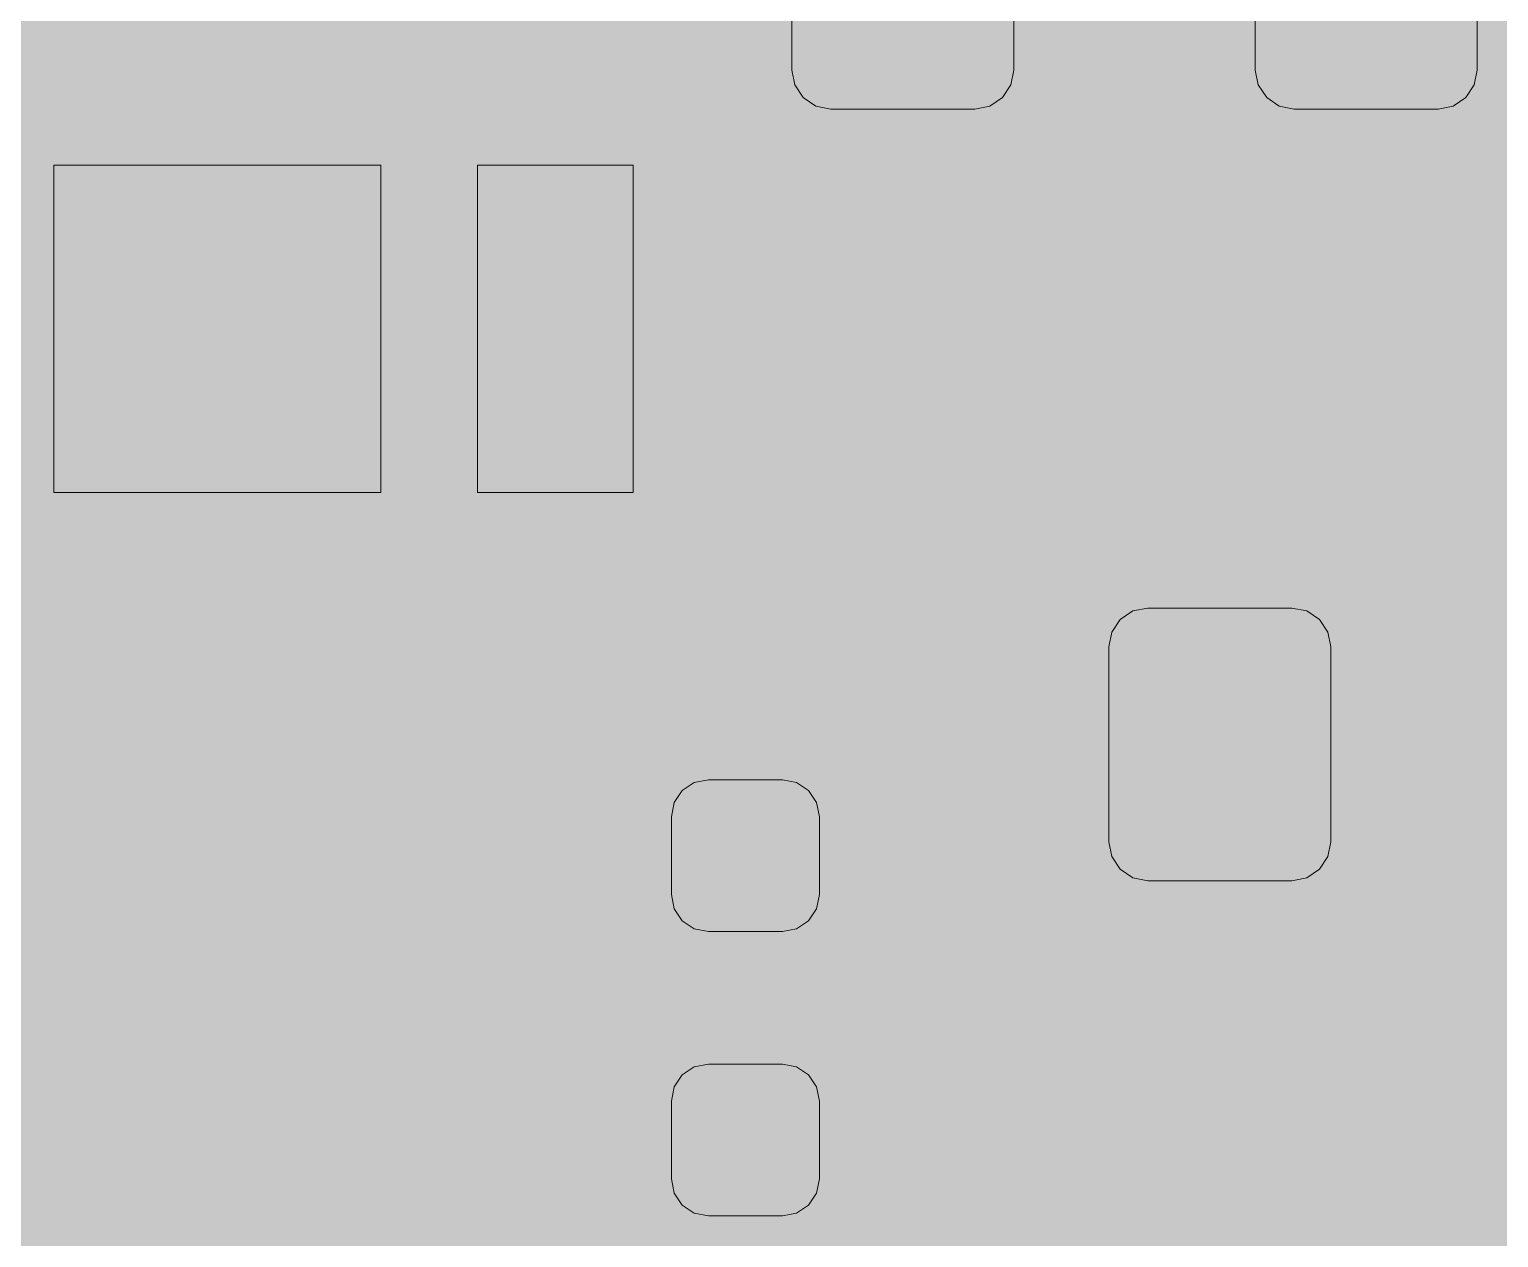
# Model space of a CAD drawing. Header units: millimetres. Extents: x 63.6 to 115, y 77 to 122.7.
# Drawn here: x 82.18 to 91.62, y 93.05 to 100.8 of the extents above; entities that cross this region are included whole.
import ezdxf

# ---------------------------------------------------------------- set-up
doc = ezdxf.new("R2010")
doc.units = ezdxf.units.MM
doc.header["$MEASUREMENT"] = 0
doc.layers.add('Layer 1', color=7, linetype='Continuous', lineweight=0)

# ---------------------------------------------------------------- blocks, each defined once
blk = doc.blocks.new('Block_11')
at = {"layer": 'Layer 1', "true_color": 0x000000, "transparency": 33554687}
h = blk.add_hatch(color=18, dxfattribs=at)
edge = h.paths.add_edge_path()
edge.add_spline(control_points=[(86.5435, 95.0132), (86.5435, 95.0132), (86.4526, 95.0313), (86.4526, 95.0313), (86.4526, 95.0313), (86.3755, 95.0827), (86.3755, 95.0827), (86.3755, 95.0827), (86.3241, 95.1598), (86.3241, 95.1598), (86.3241, 95.1598), (86.306, 95.2507), (86.306, 95.2507), (86.306, 95.2507), (86.306, 95.7507), (86.306, 95.7507), (86.306, 95.7507), (86.3241, 95.8416), (86.3241, 95.8416), (86.3241, 95.8416), (86.3755, 95.9186), (86.3755, 95.9186), (86.3755, 95.9186), (86.4526, 95.9701), (86.4526, 95.9701), (86.4526, 95.9701), (86.5435, 95.9882), (86.5435, 95.9882), (86.5435, 95.9882), (87.0185, 95.9882), (87.0185, 95.9882), (87.0185, 95.9882), (87.1094, 95.9701), (87.1094, 95.9701), (87.1094, 95.9701), (87.1864, 95.9186), (87.1864, 95.9186), (87.1864, 95.9186), (87.2379, 95.8416), (87.2379, 95.8416), (87.2379, 95.8416), (87.256, 95.7507), (87.256, 95.7507), (87.256, 95.7507), (87.256, 95.2507), (87.256, 95.2507), (87.256, 95.2507), (87.2379, 95.1598), (87.2379, 95.1598), (87.2379, 95.1598), (87.1864, 95.0827), (87.1864, 95.0827), (87.1864, 95.0827), (87.1094, 95.0313), (87.1094, 95.0313), (87.1094, 95.0313), (87.0185, 95.0132), (87.0185, 95.0132), (87.0185, 95.0132), (86.5435, 95.0132), (86.5435, 95.0132)], knot_values=[0, 0, 0, 0, 1, 1, 1, 2, 2, 2, 3, 3, 3, 4, 4, 4, 5, 5, 5, 6, 6, 6, 7, 7, 7, 8, 8, 8, 9, 9, 9, 10, 10, 10, 11, 11, 11, 12, 12, 12, 13, 13, 13, 14, 14, 14, 15, 15, 15, 16, 16, 16, 17, 17, 17, 18, 18, 18, 19, 19, 19, 20, 20, 20, 20], degree=3, periodic=0)
h = blk.add_hatch(color=18, dxfattribs=at)
edge = h.paths.add_edge_path()
edge.add_spline(control_points=[(86.5435, 93.1882), (86.5435, 93.1882), (86.4526, 93.2063), (86.4526, 93.2063), (86.4526, 93.2063), (86.3755, 93.2577), (86.3755, 93.2577), (86.3755, 93.2577), (86.3241, 93.3348), (86.3241, 93.3348), (86.3241, 93.3348), (86.306, 93.4257), (86.306, 93.4257), (86.306, 93.4257), (86.306, 93.9257), (86.306, 93.9257), (86.306, 93.9257), (86.3241, 94.0166), (86.3241, 94.0166), (86.3241, 94.0166), (86.3755, 94.0936), (86.3755, 94.0936), (86.3755, 94.0936), (86.4526, 94.1451), (86.4526, 94.1451), (86.4526, 94.1451), (86.5435, 94.1632), (86.5435, 94.1632), (86.5435, 94.1632), (87.0185, 94.1632), (87.0185, 94.1632), (87.0185, 94.1632), (87.1094, 94.1451), (87.1094, 94.1451), (87.1094, 94.1451), (87.1864, 94.0936), (87.1864, 94.0936), (87.1864, 94.0936), (87.2379, 94.0166), (87.2379, 94.0166), (87.2379, 94.0166), (87.256, 93.9257), (87.256, 93.9257), (87.256, 93.9257), (87.256, 93.4257), (87.256, 93.4257), (87.256, 93.4257), (87.2379, 93.3348), (87.2379, 93.3348), (87.2379, 93.3348), (87.1864, 93.2577), (87.1864, 93.2577), (87.1864, 93.2577), (87.1094, 93.2063), (87.1094, 93.2063), (87.1094, 93.2063), (87.0185, 93.1882), (87.0185, 93.1882), (87.0185, 93.1882), (86.5435, 93.1882), (86.5435, 93.1882)], knot_values=[0, 0, 0, 0, 1, 1, 1, 2, 2, 2, 3, 3, 3, 4, 4, 4, 5, 5, 5, 6, 6, 6, 7, 7, 7, 8, 8, 8, 9, 9, 9, 10, 10, 10, 11, 11, 11, 12, 12, 12, 13, 13, 13, 14, 14, 14, 15, 15, 15, 16, 16, 16, 17, 17, 17, 18, 18, 18, 19, 19, 19, 20, 20, 20, 20], degree=3, periodic=0)
at = {"layer": 'Layer 1', "color": 18, "lineweight": 9, "true_color": 0x000000}
for points in [[(86.5435, 95.0132), (86.5435, 95.0132), (86.4526, 95.0313), (86.4526, 95.0313), (86.4526, 95.0313), (86.3755, 95.0827), (86.3755, 95.0827), (86.3755, 95.0827), (86.3241, 95.1598), (86.3241, 95.1598), (86.3241, 95.1598), (86.306, 95.2507), (86.306, 95.2507), (86.306, 95.2507), (86.306, 95.7507), (86.306, 95.7507), (86.306, 95.7507), (86.3241, 95.8416), (86.3241, 95.8416), (86.3241, 95.8416), (86.3755, 95.9186), (86.3755, 95.9186), (86.3755, 95.9186), (86.4526, 95.9701), (86.4526, 95.9701), (86.4526, 95.9701), (86.5435, 95.9882), (86.5435, 95.9882), (86.5435, 95.9882), (87.0185, 95.9882), (87.0185, 95.9882), (87.0185, 95.9882), (87.1094, 95.9701), (87.1094, 95.9701), (87.1094, 95.9701), (87.1864, 95.9186), (87.1864, 95.9186), (87.1864, 95.9186), (87.2379, 95.8416), (87.2379, 95.8416), (87.2379, 95.8416), (87.256, 95.7507), (87.256, 95.7507), (87.256, 95.7507), (87.256, 95.2507), (87.256, 95.2507), (87.256, 95.2507), (87.2379, 95.1598), (87.2379, 95.1598), (87.2379, 95.1598), (87.1864, 95.0827), (87.1864, 95.0827), (87.1864, 95.0827), (87.1094, 95.0313), (87.1094, 95.0313), (87.1094, 95.0313), (87.0185, 95.0132), (87.0185, 95.0132), (87.0185, 95.0132), (86.5435, 95.0132), (86.5435, 95.0132)], [(86.5435, 93.1882), (86.5435, 93.1882), (86.4526, 93.2063), (86.4526, 93.2063), (86.4526, 93.2063), (86.3755, 93.2577), (86.3755, 93.2577), (86.3755, 93.2577), (86.3241, 93.3348), (86.3241, 93.3348), (86.3241, 93.3348), (86.306, 93.4257), (86.306, 93.4257), (86.306, 93.4257), (86.306, 93.9257), (86.306, 93.9257), (86.306, 93.9257), (86.3241, 94.0166), (86.3241, 94.0166), (86.3241, 94.0166), (86.3755, 94.0936), (86.3755, 94.0936), (86.3755, 94.0936), (86.4526, 94.1451), (86.4526, 94.1451), (86.4526, 94.1451), (86.5435, 94.1632), (86.5435, 94.1632), (86.5435, 94.1632), (87.0185, 94.1632), (87.0185, 94.1632), (87.0185, 94.1632), (87.1094, 94.1451), (87.1094, 94.1451), (87.1094, 94.1451), (87.1864, 94.0936), (87.1864, 94.0936), (87.1864, 94.0936), (87.2379, 94.0166), (87.2379, 94.0166), (87.2379, 94.0166), (87.256, 93.9257), (87.256, 93.9257), (87.256, 93.9257), (87.256, 93.4257), (87.256, 93.4257), (87.256, 93.4257), (87.2379, 93.3348), (87.2379, 93.3348), (87.2379, 93.3348), (87.1864, 93.2577), (87.1864, 93.2577), (87.1864, 93.2577), (87.1094, 93.2063), (87.1094, 93.2063), (87.1094, 93.2063), (87.0185, 93.1882), (87.0185, 93.1882), (87.0185, 93.1882), (86.5435, 93.1882), (86.5435, 93.1882)]]:
    blk.add_open_spline(points, degree=3, knots=[0, 0, 0, 0, 1, 1, 1, 2, 2, 2, 3, 3, 3, 4, 4, 4, 5, 5, 5, 6, 6, 6, 7, 7, 7, 8, 8, 8, 9, 9, 9, 10, 10, 10, 11, 11, 11, 12, 12, 12, 13, 13, 13, 14, 14, 14, 15, 15, 15, 16, 16, 16, 17, 17, 17, 18, 18, 18, 19, 19, 19, 20, 20, 20, 20], dxfattribs=at)
blk = doc.blocks.new('Block_18')
at = {"layer": 'Layer 1', "true_color": 0x000000, "transparency": 33554687}
h = blk.add_hatch(color=18, dxfattribs=at)
edge = h.paths.add_edge_path()
edge.add_spline(control_points=[(88.5035, 100.5432), (88.5035, 100.5432), (88.4845, 100.4475), (88.4845, 100.4475), (88.4845, 100.4475), (88.4303, 100.3664), (88.4303, 100.3664), (88.4303, 100.3664), (88.3492, 100.3122), (88.3492, 100.3122), (88.3492, 100.3122), (88.2535, 100.2932), (88.2535, 100.2932), (88.2535, 100.2932), (87.3285, 100.2932), (87.3285, 100.2932), (87.3285, 100.2932), (87.2328, 100.3122), (87.2328, 100.3122), (87.2328, 100.3122), (87.1517, 100.3664), (87.1517, 100.3664), (87.1517, 100.3664), (87.0975, 100.4475), (87.0975, 100.4475), (87.0975, 100.4475), (87.0785, 100.5432), (87.0785, 100.5432), (87.0785, 100.5432), (87.0785, 101.7932), (87.0785, 101.7932), (87.0785, 101.7932), (87.0975, 101.8889), (87.0975, 101.8889), (87.0975, 101.8889), (87.1517, 101.97), (87.1517, 101.97), (87.1517, 101.97), (87.2328, 102.0242), (87.2328, 102.0242), (87.2328, 102.0242), (87.3285, 102.0432), (87.3285, 102.0432), (87.3285, 102.0432), (88.2535, 102.0432), (88.2535, 102.0432), (88.2535, 102.0432), (88.3492, 102.0242), (88.3492, 102.0242), (88.3492, 102.0242), (88.4303, 101.97), (88.4303, 101.97), (88.4303, 101.97), (88.4845, 101.8889), (88.4845, 101.8889), (88.4845, 101.8889), (88.5035, 101.7932), (88.5035, 101.7932), (88.5035, 101.7932), (88.5035, 100.5432), (88.5035, 100.5432)], knot_values=[0, 0, 0, 0, 1, 1, 1, 2, 2, 2, 3, 3, 3, 4, 4, 4, 5, 5, 5, 6, 6, 6, 7, 7, 7, 8, 8, 8, 9, 9, 9, 10, 10, 10, 11, 11, 11, 12, 12, 12, 13, 13, 13, 14, 14, 14, 15, 15, 15, 16, 16, 16, 17, 17, 17, 18, 18, 18, 19, 19, 19, 20, 20, 20, 20], degree=3, periodic=0)
h = blk.add_hatch(color=18, dxfattribs=at)
edge = h.paths.add_edge_path()
edge.add_spline(control_points=[(91.4785, 100.5432), (91.4785, 100.5432), (91.4595, 100.4475), (91.4595, 100.4475), (91.4595, 100.4475), (91.4053, 100.3664), (91.4053, 100.3664), (91.4053, 100.3664), (91.3242, 100.3122), (91.3242, 100.3122), (91.3242, 100.3122), (91.2285, 100.2932), (91.2285, 100.2932), (91.2285, 100.2932), (90.3035, 100.2932), (90.3035, 100.2932), (90.3035, 100.2932), (90.2078, 100.3122), (90.2078, 100.3122), (90.2078, 100.3122), (90.1267, 100.3664), (90.1267, 100.3664), (90.1267, 100.3664), (90.0725, 100.4475), (90.0725, 100.4475), (90.0725, 100.4475), (90.0535, 100.5432), (90.0535, 100.5432), (90.0535, 100.5432), (90.0535, 101.7932), (90.0535, 101.7932), (90.0535, 101.7932), (90.0725, 101.8889), (90.0725, 101.8889), (90.0725, 101.8889), (90.1267, 101.97), (90.1267, 101.97), (90.1267, 101.97), (90.2078, 102.0242), (90.2078, 102.0242), (90.2078, 102.0242), (90.3035, 102.0432), (90.3035, 102.0432), (90.3035, 102.0432), (91.2285, 102.0432), (91.2285, 102.0432), (91.2285, 102.0432), (91.3242, 102.0242), (91.3242, 102.0242), (91.3242, 102.0242), (91.4053, 101.97), (91.4053, 101.97), (91.4053, 101.97), (91.4595, 101.8889), (91.4595, 101.8889), (91.4595, 101.8889), (91.4785, 101.7932), (91.4785, 101.7932), (91.4785, 101.7932), (91.4785, 100.5432), (91.4785, 100.5432)], knot_values=[0, 0, 0, 0, 1, 1, 1, 2, 2, 2, 3, 3, 3, 4, 4, 4, 5, 5, 5, 6, 6, 6, 7, 7, 7, 8, 8, 8, 9, 9, 9, 10, 10, 10, 11, 11, 11, 12, 12, 12, 13, 13, 13, 14, 14, 14, 15, 15, 15, 16, 16, 16, 17, 17, 17, 18, 18, 18, 19, 19, 19, 20, 20, 20, 20], degree=3, periodic=0)
at = {"layer": 'Layer 1', "color": 18, "lineweight": 9, "true_color": 0x000000}
for points in [[(88.5035, 100.5432), (88.5035, 100.5432), (88.4845, 100.4475), (88.4845, 100.4475), (88.4845, 100.4475), (88.4303, 100.3664), (88.4303, 100.3664), (88.4303, 100.3664), (88.3492, 100.3122), (88.3492, 100.3122), (88.3492, 100.3122), (88.2535, 100.2932), (88.2535, 100.2932), (88.2535, 100.2932), (87.3285, 100.2932), (87.3285, 100.2932), (87.3285, 100.2932), (87.2328, 100.3122), (87.2328, 100.3122), (87.2328, 100.3122), (87.1517, 100.3664), (87.1517, 100.3664), (87.1517, 100.3664), (87.0975, 100.4475), (87.0975, 100.4475), (87.0975, 100.4475), (87.0785, 100.5432), (87.0785, 100.5432), (87.0785, 100.5432), (87.0785, 101.7932), (87.0785, 101.7932), (87.0785, 101.7932), (87.0975, 101.8889), (87.0975, 101.8889), (87.0975, 101.8889), (87.1517, 101.97), (87.1517, 101.97), (87.1517, 101.97), (87.2328, 102.0242), (87.2328, 102.0242), (87.2328, 102.0242), (87.3285, 102.0432), (87.3285, 102.0432), (87.3285, 102.0432), (88.2535, 102.0432), (88.2535, 102.0432), (88.2535, 102.0432), (88.3492, 102.0242), (88.3492, 102.0242), (88.3492, 102.0242), (88.4303, 101.97), (88.4303, 101.97), (88.4303, 101.97), (88.4845, 101.8889), (88.4845, 101.8889), (88.4845, 101.8889), (88.5035, 101.7932), (88.5035, 101.7932), (88.5035, 101.7932), (88.5035, 100.5432), (88.5035, 100.5432)], [(91.4785, 100.5432), (91.4785, 100.5432), (91.4595, 100.4475), (91.4595, 100.4475), (91.4595, 100.4475), (91.4053, 100.3664), (91.4053, 100.3664), (91.4053, 100.3664), (91.3242, 100.3122), (91.3242, 100.3122), (91.3242, 100.3122), (91.2285, 100.2932), (91.2285, 100.2932), (91.2285, 100.2932), (90.3035, 100.2932), (90.3035, 100.2932), (90.3035, 100.2932), (90.2078, 100.3122), (90.2078, 100.3122), (90.2078, 100.3122), (90.1267, 100.3664), (90.1267, 100.3664), (90.1267, 100.3664), (90.0725, 100.4475), (90.0725, 100.4475), (90.0725, 100.4475), (90.0535, 100.5432), (90.0535, 100.5432), (90.0535, 100.5432), (90.0535, 101.7932), (90.0535, 101.7932), (90.0535, 101.7932), (90.0725, 101.8889), (90.0725, 101.8889), (90.0725, 101.8889), (90.1267, 101.97), (90.1267, 101.97), (90.1267, 101.97), (90.2078, 102.0242), (90.2078, 102.0242), (90.2078, 102.0242), (90.3035, 102.0432), (90.3035, 102.0432), (90.3035, 102.0432), (91.2285, 102.0432), (91.2285, 102.0432), (91.2285, 102.0432), (91.3242, 102.0242), (91.3242, 102.0242), (91.3242, 102.0242), (91.4053, 101.97), (91.4053, 101.97), (91.4053, 101.97), (91.4595, 101.8889), (91.4595, 101.8889), (91.4595, 101.8889), (91.4785, 101.7932), (91.4785, 101.7932), (91.4785, 101.7932), (91.4785, 100.5432), (91.4785, 100.5432)]]:
    blk.add_open_spline(points, degree=3, knots=[0, 0, 0, 0, 1, 1, 1, 2, 2, 2, 3, 3, 3, 4, 4, 4, 5, 5, 5, 6, 6, 6, 7, 7, 7, 8, 8, 8, 9, 9, 9, 10, 10, 10, 11, 11, 11, 12, 12, 12, 13, 13, 13, 14, 14, 14, 15, 15, 15, 16, 16, 16, 17, 17, 17, 18, 18, 18, 19, 19, 19, 20, 20, 20, 20], dxfattribs=at)
blk = doc.blocks.new('Block_27')
at = {"layer": 'Layer 1', "true_color": 0x000000, "transparency": 33554687}
h = blk.add_hatch(color=18, dxfattribs=at)
edge = h.paths.add_edge_path()
edge.add_spline(control_points=[(90.538, 95.5902), (90.538, 95.5902), (90.519, 95.4945), (90.519, 95.4945), (90.519, 95.4945), (90.4648, 95.4134), (90.4648, 95.4134), (90.4648, 95.4134), (90.3837, 95.3592), (90.3837, 95.3592), (90.3837, 95.3592), (90.288, 95.3402), (90.288, 95.3402), (90.288, 95.3402), (89.363, 95.3402), (89.363, 95.3402), (89.363, 95.3402), (89.2673, 95.3592), (89.2673, 95.3592), (89.2673, 95.3592), (89.1862, 95.4134), (89.1862, 95.4134), (89.1862, 95.4134), (89.132, 95.4945), (89.132, 95.4945), (89.132, 95.4945), (89.113, 95.5902), (89.113, 95.5902), (89.113, 95.5902), (89.113, 96.8402), (89.113, 96.8402), (89.113, 96.8402), (89.132, 96.9359), (89.132, 96.9359), (89.132, 96.9359), (89.1862, 97.017), (89.1862, 97.017), (89.1862, 97.017), (89.2673, 97.0712), (89.2673, 97.0712), (89.2673, 97.0712), (89.363, 97.0902), (89.363, 97.0902), (89.363, 97.0902), (90.288, 97.0902), (90.288, 97.0902), (90.288, 97.0902), (90.3837, 97.0712), (90.3837, 97.0712), (90.3837, 97.0712), (90.4648, 97.017), (90.4648, 97.017), (90.4648, 97.017), (90.519, 96.9359), (90.519, 96.9359), (90.519, 96.9359), (90.538, 96.8402), (90.538, 96.8402), (90.538, 96.8402), (90.538, 95.5902), (90.538, 95.5902)], knot_values=[0, 0, 0, 0, 1, 1, 1, 2, 2, 2, 3, 3, 3, 4, 4, 4, 5, 5, 5, 6, 6, 6, 7, 7, 7, 8, 8, 8, 9, 9, 9, 10, 10, 10, 11, 11, 11, 12, 12, 12, 13, 13, 13, 14, 14, 14, 15, 15, 15, 16, 16, 16, 17, 17, 17, 18, 18, 18, 19, 19, 19, 20, 20, 20, 20], degree=3, periodic=0)
h = blk.add_hatch(color=18, dxfattribs=at)
edge = h.paths.add_edge_path()
edge.add_spline(control_points=[(93.513, 95.5902), (93.513, 95.5902), (93.494, 95.4945), (93.494, 95.4945), (93.494, 95.4945), (93.4398, 95.4134), (93.4398, 95.4134), (93.4398, 95.4134), (93.3587, 95.3592), (93.3587, 95.3592), (93.3587, 95.3592), (93.263, 95.3402), (93.263, 95.3402), (93.263, 95.3402), (92.338, 95.3402), (92.338, 95.3402), (92.338, 95.3402), (92.2423, 95.3592), (92.2423, 95.3592), (92.2423, 95.3592), (92.1612, 95.4134), (92.1612, 95.4134), (92.1612, 95.4134), (92.107, 95.4945), (92.107, 95.4945), (92.107, 95.4945), (92.088, 95.5902), (92.088, 95.5902), (92.088, 95.5902), (92.088, 96.8402), (92.088, 96.8402), (92.088, 96.8402), (92.107, 96.9359), (92.107, 96.9359), (92.107, 96.9359), (92.1612, 97.017), (92.1612, 97.017), (92.1612, 97.017), (92.2423, 97.0712), (92.2423, 97.0712), (92.2423, 97.0712), (92.338, 97.0902), (92.338, 97.0902), (92.338, 97.0902), (93.263, 97.0902), (93.263, 97.0902), (93.263, 97.0902), (93.3587, 97.0712), (93.3587, 97.0712), (93.3587, 97.0712), (93.4398, 97.017), (93.4398, 97.017), (93.4398, 97.017), (93.494, 96.9359), (93.494, 96.9359), (93.494, 96.9359), (93.513, 96.8402), (93.513, 96.8402), (93.513, 96.8402), (93.513, 95.5902), (93.513, 95.5902)], knot_values=[0, 0, 0, 0, 1, 1, 1, 2, 2, 2, 3, 3, 3, 4, 4, 4, 5, 5, 5, 6, 6, 6, 7, 7, 7, 8, 8, 8, 9, 9, 9, 10, 10, 10, 11, 11, 11, 12, 12, 12, 13, 13, 13, 14, 14, 14, 15, 15, 15, 16, 16, 16, 17, 17, 17, 18, 18, 18, 19, 19, 19, 20, 20, 20, 20], degree=3, periodic=0)
at = {"layer": 'Layer 1', "color": 18, "lineweight": 9, "true_color": 0x000000}
for points in [[(90.538, 95.5902), (90.538, 95.5902), (90.519, 95.4945), (90.519, 95.4945), (90.519, 95.4945), (90.4648, 95.4134), (90.4648, 95.4134), (90.4648, 95.4134), (90.3837, 95.3592), (90.3837, 95.3592), (90.3837, 95.3592), (90.288, 95.3402), (90.288, 95.3402), (90.288, 95.3402), (89.363, 95.3402), (89.363, 95.3402), (89.363, 95.3402), (89.2673, 95.3592), (89.2673, 95.3592), (89.2673, 95.3592), (89.1862, 95.4134), (89.1862, 95.4134), (89.1862, 95.4134), (89.132, 95.4945), (89.132, 95.4945), (89.132, 95.4945), (89.113, 95.5902), (89.113, 95.5902), (89.113, 95.5902), (89.113, 96.8402), (89.113, 96.8402), (89.113, 96.8402), (89.132, 96.9359), (89.132, 96.9359), (89.132, 96.9359), (89.1862, 97.017), (89.1862, 97.017), (89.1862, 97.017), (89.2673, 97.0712), (89.2673, 97.0712), (89.2673, 97.0712), (89.363, 97.0902), (89.363, 97.0902), (89.363, 97.0902), (90.288, 97.0902), (90.288, 97.0902), (90.288, 97.0902), (90.3837, 97.0712), (90.3837, 97.0712), (90.3837, 97.0712), (90.4648, 97.017), (90.4648, 97.017), (90.4648, 97.017), (90.519, 96.9359), (90.519, 96.9359), (90.519, 96.9359), (90.538, 96.8402), (90.538, 96.8402), (90.538, 96.8402), (90.538, 95.5902), (90.538, 95.5902)], [(93.513, 95.5902), (93.513, 95.5902), (93.494, 95.4945), (93.494, 95.4945), (93.494, 95.4945), (93.4398, 95.4134), (93.4398, 95.4134), (93.4398, 95.4134), (93.3587, 95.3592), (93.3587, 95.3592), (93.3587, 95.3592), (93.263, 95.3402), (93.263, 95.3402), (93.263, 95.3402), (92.338, 95.3402), (92.338, 95.3402), (92.338, 95.3402), (92.2423, 95.3592), (92.2423, 95.3592), (92.2423, 95.3592), (92.1612, 95.4134), (92.1612, 95.4134), (92.1612, 95.4134), (92.107, 95.4945), (92.107, 95.4945), (92.107, 95.4945), (92.088, 95.5902), (92.088, 95.5902), (92.088, 95.5902), (92.088, 96.8402), (92.088, 96.8402), (92.088, 96.8402), (92.107, 96.9359), (92.107, 96.9359), (92.107, 96.9359), (92.1612, 97.017), (92.1612, 97.017), (92.1612, 97.017), (92.2423, 97.0712), (92.2423, 97.0712), (92.2423, 97.0712), (92.338, 97.0902), (92.338, 97.0902), (92.338, 97.0902), (93.263, 97.0902), (93.263, 97.0902), (93.263, 97.0902), (93.3587, 97.0712), (93.3587, 97.0712), (93.3587, 97.0712), (93.4398, 97.017), (93.4398, 97.017), (93.4398, 97.017), (93.494, 96.9359), (93.494, 96.9359), (93.494, 96.9359), (93.513, 96.8402), (93.513, 96.8402), (93.513, 96.8402), (93.513, 95.5902), (93.513, 95.5902)]]:
    blk.add_open_spline(points, degree=3, knots=[0, 0, 0, 0, 1, 1, 1, 2, 2, 2, 3, 3, 3, 4, 4, 4, 5, 5, 5, 6, 6, 6, 7, 7, 7, 8, 8, 8, 9, 9, 9, 10, 10, 10, 11, 11, 11, 12, 12, 12, 13, 13, 13, 14, 14, 14, 15, 15, 15, 16, 16, 16, 17, 17, 17, 18, 18, 18, 19, 19, 19, 20, 20, 20, 20], dxfattribs=at)
blk = doc.blocks.new('Block_45')
at = {"layer": 'Layer 1', "true_color": 0x000000, "transparency": 33554687}
h = blk.add_hatch(color=18, dxfattribs=at)
edge = h.paths.add_edge_path()
edge.add_spline(control_points=[(84.441, 99.9322), (84.441, 99.9322), (84.441, 97.8322), (84.441, 97.8322), (84.441, 97.8322), (82.341, 97.8322), (82.341, 97.8322), (82.341, 97.8322), (82.341, 99.9322), (82.341, 99.9322), (82.341, 99.9322), (84.441, 99.9322), (84.441, 99.9322)], knot_values=[0, 0, 0, 0, 1, 1, 1, 2, 2, 2, 3, 3, 3, 4, 4, 4, 4], degree=3, periodic=0)
h = blk.add_hatch(color=18, dxfattribs=at)
edge = h.paths.add_edge_path()
edge.add_spline(control_points=[(86.061, 99.9322), (86.061, 99.9322), (86.061, 97.8322), (86.061, 97.8322), (86.061, 97.8322), (85.061, 97.8322), (85.061, 97.8322), (85.061, 97.8322), (85.061, 99.9322), (85.061, 99.9322), (85.061, 99.9322), (86.061, 99.9322), (86.061, 99.9322)], knot_values=[0, 0, 0, 0, 1, 1, 1, 2, 2, 2, 3, 3, 3, 4, 4, 4, 4], degree=3, periodic=0)
at = {"layer": 'Layer 1', "color": 18, "lineweight": 9, "true_color": 0x000000}
for points in [[(84.441, 99.9322), (84.441, 99.9322), (84.441, 97.8322), (84.441, 97.8322), (84.441, 97.8322), (82.341, 97.8322), (82.341, 97.8322), (82.341, 97.8322), (82.341, 99.9322), (82.341, 99.9322), (82.341, 99.9322), (84.441, 99.9322), (84.441, 99.9322)], [(86.061, 99.9322), (86.061, 99.9322), (86.061, 97.8322), (86.061, 97.8322), (86.061, 97.8322), (85.061, 97.8322), (85.061, 97.8322), (85.061, 97.8322), (85.061, 99.9322), (85.061, 99.9322), (85.061, 99.9322), (86.061, 99.9322), (86.061, 99.9322)]]:
    blk.add_open_spline(points, degree=3, knots=[0, 0, 0, 0, 1, 1, 1, 2, 2, 2, 3, 3, 3, 4, 4, 4, 4], dxfattribs=at)

msp = doc.modelspace()

# ---------------------------------------------------------------- hatches: boundary and pattern name
at = {"layer": 'Layer 1', "true_color": 0x000000, "transparency": 33554687}
h = msp.add_hatch(color=18, dxfattribs=at)
h.dxf.hatch_style = 2
edge = h.paths.add_edge_path()
edge.add_spline(control_points=[(78.9732, 122.6722), (67.9275, 116.9794), (63.5882, 103.4101), (69.281, 92.3644), (74.9738, 81.3187), (88.5431, 76.9794), (99.5888, 82.6722), (110.6345, 88.365), (114.9738, 101.9343), (109.281, 112.98), (107.1369, 117.1401), (103.7489, 120.5281), (99.5888, 122.6722)], knot_values=[0, 0, 0, 0, 1, 1, 1, 2, 2, 2, 3, 3, 3, 4, 4, 4, 4], degree=3, periodic=0)
edge.add_line((99.5888, 122.6722), (78.9732, 122.6722))

# ---------------------------------------------------------------- linework, layer by layer
at = {"layer": 'Layer 1', "color": 18, "lineweight": 9, "true_color": 0x000000}
msp.add_open_spline([(78.9732, 122.6722), (67.9275, 116.9794), (63.5882, 103.4101), (69.281, 92.3644), (74.9738, 81.3187), (88.5431, 76.9794), (99.5888, 82.6722), (110.6345, 88.365), (114.9738, 101.9343), (109.281, 112.98), (107.1369, 117.1401), (103.7489, 120.5281), (99.5888, 122.6722)], degree=3, knots=[0, 0, 0, 0, 1, 1, 1, 2, 2, 2, 3, 3, 3, 4, 4, 4, 4], dxfattribs=at)

# ---------------------------------------------------------------- block references
at = {"layer": 'Layer 1'}
for name in ['Block_18', 'Block_45', 'Block_27', 'Block_11']:
    msp.add_blockref(name, (0, 0), dxfattribs=at)

doc.saveas('drawing.dxf')
